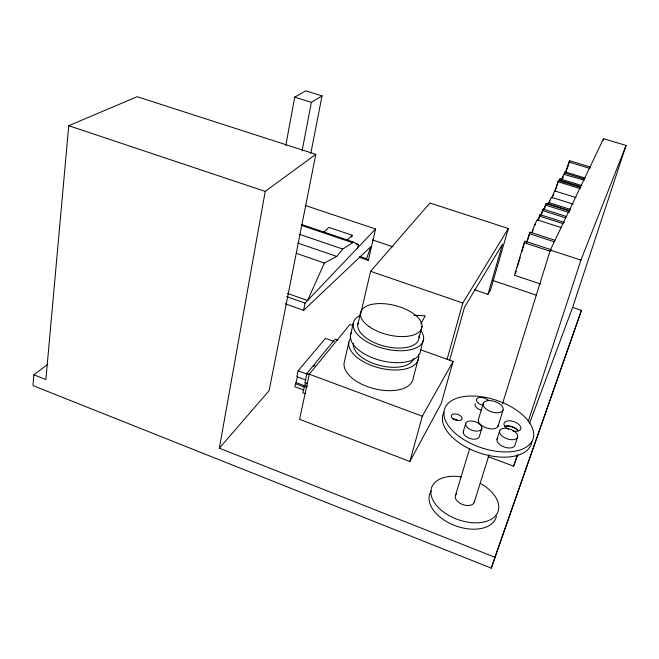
<?xml version="1.0" encoding="UTF-8"?>
<svg xmlns="http://www.w3.org/2000/svg" width="659" height="659" viewBox="0 0 659 659"><rect width="100%" height="100%" fill="white"/><g stroke="black" fill="none" stroke-linecap="round" stroke-linejoin="round"><path stroke-width="0.99" d="M554.754 191.332L554.647 190.888L551.945 197.725M516.022 271.887L516.046 271.286L515.346 273.633M563.989 174.371L584.171 180.171M47.835 364.27L33.856 374.79L32.95 385.581L491.284 568.157L581.452 310.373L572.622 307.391L529.342 423.844M491.284 568.157L494.909 557.242L219.34 448.194L269.103 390.672L315.801 154.33L137.154 96.716L68.742 125.704L45.883 379.551L33.856 374.79M563.017 177.872L563.041 176.876L562.654 177.543M219.34 448.194L265.215 191.407L315.801 154.33M285.792 145.581L294.705 97.153L305.735 90.843L322.037 95.885L310.793 153.423M302.094 150.837L311.377 102.343L322.037 95.885M285.265 303.774L303.601 310.34L305.084 303.148L375.581 228.986L305.751 205.624M297.58 376.454L294.779 386.685L303.865 390.095M334.105 341.502L325.447 338.372L298.107 370.811L296.888 376.627L306.023 380.029M305.587 382.484L302.769 392.657L305.661 393.744M337.985 340.168L335.11 339.13L306.88 373.455L304.928 382.599L307.621 383.604M352.771 325.546L349.871 324.516L309.285 374.213L299.581 419.305L409.89 461.481L441.217 403.555L453.095 361.404L420.294 349.682M351.733 237.215L352.17 235.247L328.866 227.38L323.717 232.174M348.858 342.326L344.163 362.697A35.454 18.534 14.2 0 0 376.511 389.247A35.454 18.534 14.2 0 0 413.325 377.599L418.679 357.409M350.522 335.101L353.232 323.363M359.657 257.397L368.34 260.363L375.581 228.986M357.853 324.36L360.498 312.992M360.391 315.159L370.605 271.31L429.956 203.021L508.361 228.508L490.634 289.705L487.989 294.351L474.389 289.721M419.05 337.614L422.015 326.329M423.663 338.611L420.574 350.25A35.916 17.892 14.2 0 1 380.762 360.498A35.916 17.892 14.2 0 1 351.436 332.441M409.89 461.481L422.312 416.208L453.095 361.404M538.148 219.949L540.001 214.636L564.45 222.462M447.107 359.312L462.799 303.033L508.361 228.508M538.37 220.485L540.001 214.636M541.731 213.837L543.065 209.068L566.205 216.44M449.603 360.457L464.529 307.168L502.529 244.077L487.989 294.351M567.457 167.592L568.223 164.865L565.702 172.534M568.841 163.597L569.648 160.722L590.497 167.122M463.252 431.851L465.641 423.795M551.402 249.81L525.034 241.202L524.193 242.734L514.473 275.264L540.487 283.971M517.307 267.076L520.157 257.521M521.994 251.392L524.762 242.125M526.59 242.339L530.017 232.166L554.853 240.222M527.118 241.812L530.017 232.166M455.517 495.313L469.645 448.565M483.385 403.094L478.549 419.091A10.379 5.527 18.7 0 0 487.306 428.21A10.379 5.527 18.7 0 0 498.237 424.808M547.851 204.364L548.436 202.453L570.57 209.471M481.894 428.193L479.439 436.242A8.419 4.613 18.5 0 1 469.669 438.383A8.419 4.613 18.5 0 1 463.697 430.731M554.944 191.094L558.437 180.558L580.703 187.502M555.446 190.344L558.437 180.558M559.334 180.755L559.928 178.811L581.922 185.649M564.104 174.355L565.109 171.875L585.225 178.095M564.211 174.792L565.109 171.875M502.405 403.975L550.323 250.099L603.52 138.695L626.05 145.458L572.622 307.391M474.167 502.504L489.093 454.768M498.006 426.249L503.015 410.236A10.453 5.429 18.5 0 0 490.107 400.606A10.453 5.429 18.5 0 0 486.416 409.272A10.453 5.429 18.5 0 0 503.015 410.236M497.01 439.224L499.588 431.019M602.894 140.655L603.52 138.695M540.775 215.196L543.065 209.068M543.741 209.826L546.039 203.647L569.804 211.193M544.145 209.513L546.039 203.647M552.044 198.285L552.506 196.86M517.653 436.884L514.992 445.089A9.465 5.124 19.7 0 1 503.583 446.761A9.465 5.124 19.7 0 1 497.66 438.046M488.113 456.629L513.608 466.193L517.117 455.443M528.279 421.258L580.925 260.099L626.05 145.458M565.488 172.493L569.648 160.722M531.755 232.825L535.017 223.903L537.225 219.867L561.089 227.536M287.316 293.354L307.555 300.545L324.368 263.032L336.79 256.45L342.762 249.069L352.598 242.71L352.886 241.878L301.476 224.447M357.277 248.245L358.504 244.711L352.886 241.878M532.398 231.935L533.123 229.834M561.88 178.861L563.915 173.894M494.909 557.242L581.452 310.373M548.412 203.862L551.328 197.23L573.141 204.117M561.896 179.553L562.432 178.087M368.34 260.363L366.511 258.715L370.91 246.606L303.601 310.34M513.608 466.193L517.9 454.644M552.81 196.011L553.321 194.734M549.104 202.659L549.993 200.624M534.943 225.189L535.405 224.266M420.813 323.948L425.179 315.793L413.885 315.266M548.436 202.453L547.769 203.672L569.969 210.715M559.928 178.811L559.334 179.899L580.431 186.472M313.651 366.429L314.936 364.872M347.112 240.337L352.17 235.247M568.948 161.999L589.879 168.424M564.549 172.897L584.722 179.141M294.705 97.153L311.377 102.343M557.827 181.67L580.159 188.631M554.647 190.888L576.015 197.601M545.298 205.007L569.145 212.585M542.299 210.452L565.529 217.857M539.243 216.02L562.901 223.599M529.202 233.632L554.137 241.729M550.323 250.099L580.925 260.099M524.193 242.734L550.71 251.408M68.742 125.704L265.215 191.407M372.566 239.942L393.036 246.845M492.43 280.355L536.286 295.141M301.188 225.271L352.598 242.71M355.58 243.723L358.504 244.711M299.153 234.184L342.762 249.069M359.699 256.392L366.511 258.715M297.934 243.105L336.79 256.45M370.605 271.31L462.799 303.033M296.237 253.303L324.368 263.032M286.681 296.591L305.084 303.148M309.285 374.213L422.312 416.208M306.88 373.455L309.763 374.526M298.107 370.811L307.267 374.213M304.977 385.342L307.662 386.347M296.278 382.665L304.458 385.729M304.104 386.421L306.797 387.426M295.397 383.727L304.499 387.138M537.225 219.867L537.291 220.32M418.399 354.468A35.792 18.065 14.2 0 1 379.856 368.084A35.792 18.065 14.2 0 1 350.843 338.001M413.728 358.438A31.097 15.692 14.2 0 1 379.979 365.531A31.097 15.692 14.2 0 1 353.446 343.314M420.739 330.456A36.113 17.612 14.1 0 1 384.963 348.833A36.113 17.612 14.1 0 1 359.361 315.801M418.967 335.966A31.377 15.297 14.1 0 1 386.355 346.642A31.377 15.297 14.1 0 1 358.438 322.449M496.449 516.129A35.191 21.31 20.1 0 1 454.562 525.437A35.191 21.31 20.1 0 1 431.266 490.914M480.946 483.772A35.306 21.187 20 0 1 487.948 520.816A35.306 21.187 20 0 1 433.853 501.746A35.306 21.187 20 0 1 461.498 476.91M474.439 500.947A10 5.997 20 0 1 462.47 504.473A10 5.997 20 0 1 456.465 494.019M481.482 410.219A7.134 3.732 18.2 0 1 475.304 403.72M508.46 429.388A8.847 4.654 19.5 0 1 506.73 421.068A8.847 4.654 19.5 0 1 520.272 426.175A8.847 4.654 19.5 0 1 512.776 431.011M453.721 419.05A5.61 3.048 17.7 0 1 457.824 420.244M504.53 426.579A8.822 4.687 19.6 0 1 517.834 430.558M504.613 426.315A8.822 4.687 19.6 0 1 517.916 430.302M531.92 441.555A46.583 25.05 18.8 0 1 479.595 452.964A46.583 25.05 18.8 0 1 443.977 412.106M482.94 405.409A7.15 3.707 18.1 0 1 477.05 398.555A7.15 3.707 18.1 0 1 488.377 400.235M560.809 179.586A8.798 0.544 -71.7 0 1 560.949 179.561M553.749 193.985A6.532 0.42 -71.7 0 1 553.832 194.051M368.9 326.444A31.541 15.058 14.1 0 0 420.772 330.077A31.541 15.058 14.1 0 0 383.975 303.708A31.541 15.058 14.1 0 0 368.9 326.444M459.488 436.686A46.698 24.902 18.8 0 0 532.958 439.166A46.698 24.902 18.8 0 0 473.961 396.051A46.698 24.902 18.8 0 0 459.488 436.686M452.857 418.654A5.626 3.031 17.6 0 0 461.918 419.173A5.626 3.031 17.6 0 0 455.188 413.901A5.626 3.031 17.6 0 0 452.857 418.654M467.618 427.749A8.452 4.572 18.4 0 0 481.474 429.314A8.452 4.572 18.4 0 0 472.19 421.019A8.452 4.572 18.4 0 0 467.618 427.749M501.392 435.451A9.506 5.074 19.6 0 0 517.043 438.07A9.506 5.074 19.6 0 0 507.397 428.449A9.506 5.074 19.6 0 0 501.392 435.451"/></g></svg>
